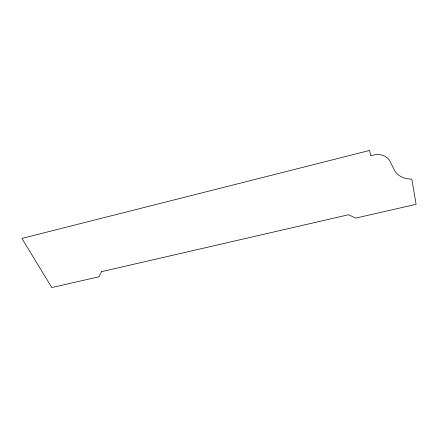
<?xml version="1.0" encoding="UTF-8"?>
<svg xmlns="http://www.w3.org/2000/svg" width="438" height="438" viewBox="0 0 438 438"><rect width="100%" height="100%" fill="white"/><g stroke="black" fill="none" stroke-linecap="round" stroke-linejoin="round"><path stroke-width="0.66" d="M101.589 271.659L98.944 276.794L51.832 287.563L21.9 238.42L369.628 150.437L370.756 155.873A15.659 12.932 -18.6 0 1 390.116 161.485L394.134 169.648A22.612 18.215 -22.2 0 0 411.791 179.076L416.1 204.311L355.656 218.124L348.588 214.735L101.589 271.659"/></g></svg>
